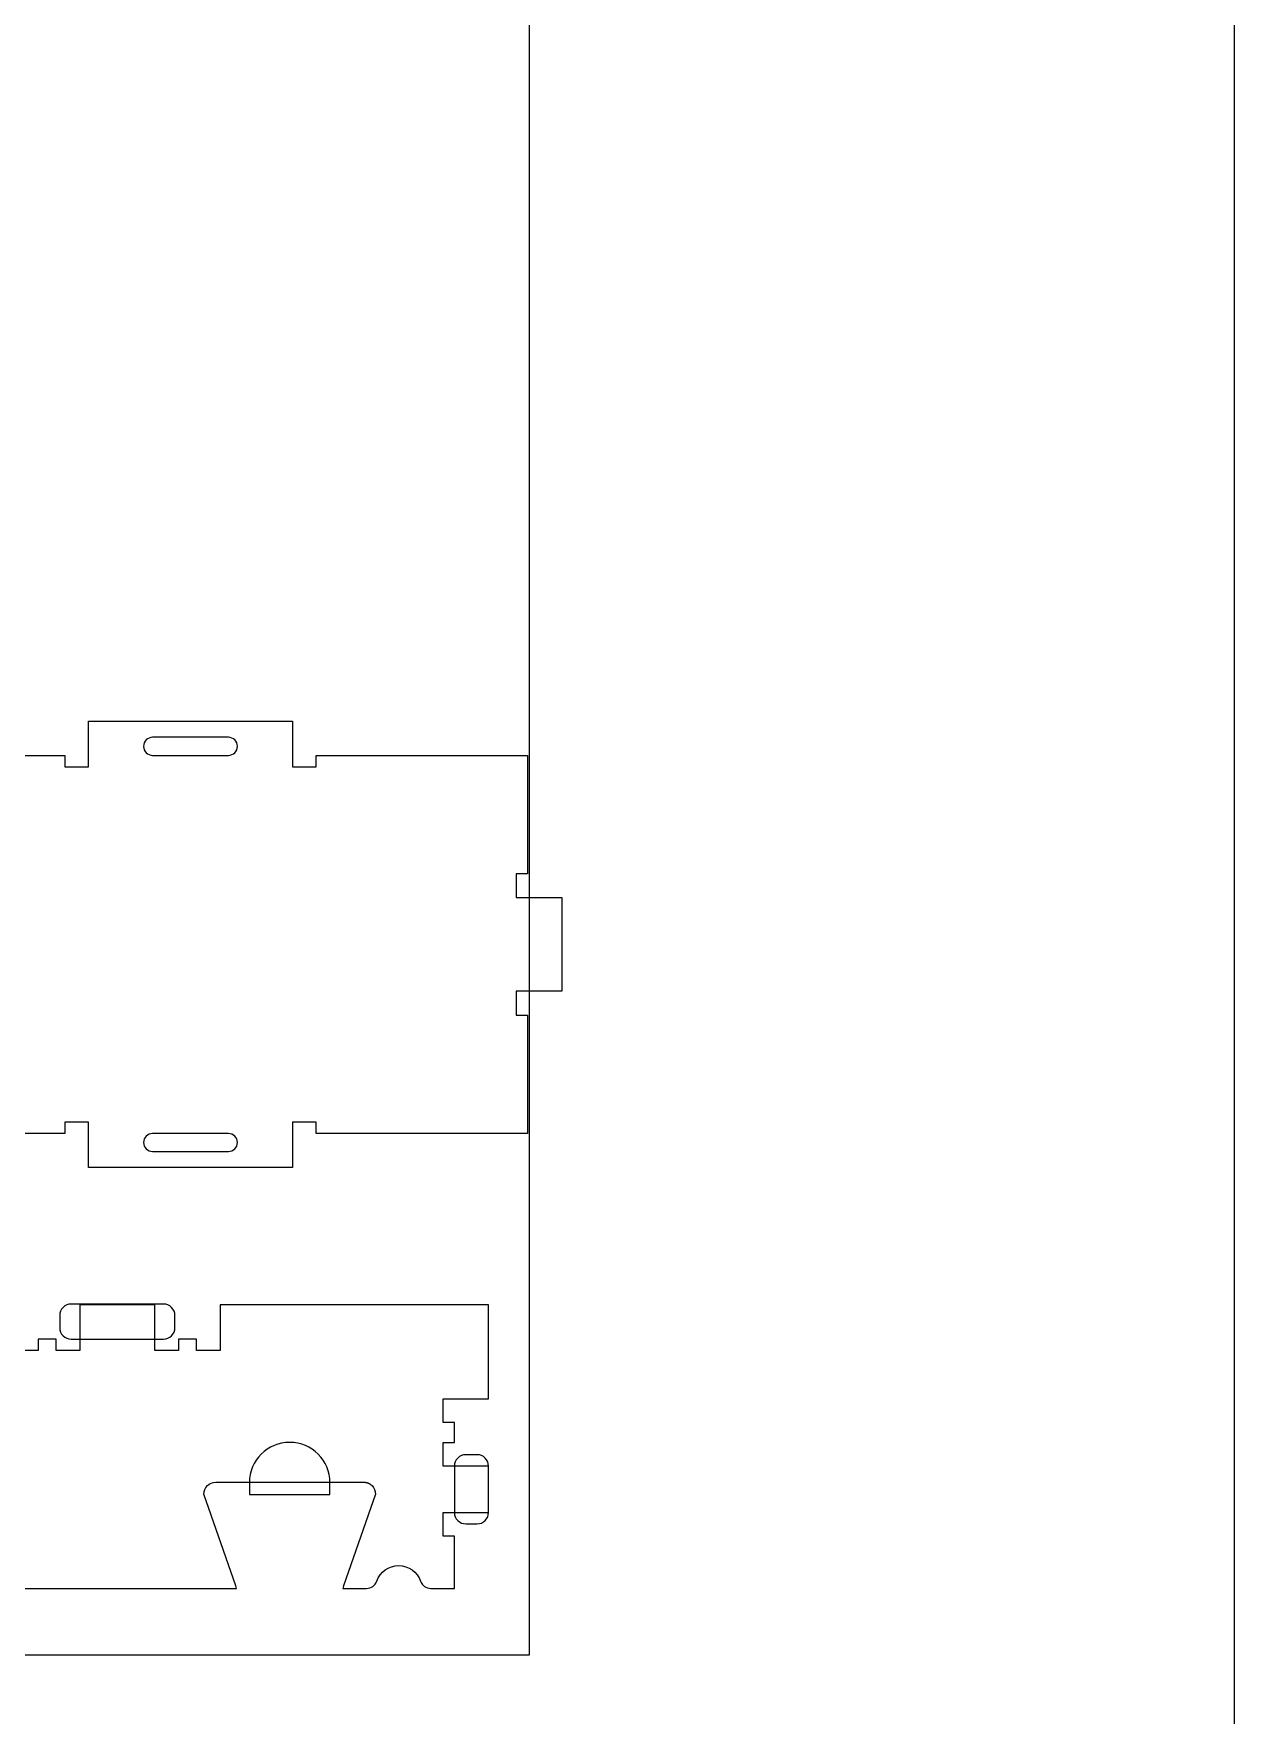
# Model space of a CAD drawing. Extents: x 0 to 4485, y 0 to 8771.
# Drawn here: x 2550 to 3183, y 3731 to 4618 of the extents above; entities that cross this region are included whole.
import ezdxf

# ---------------------------------------------------------------- set-up
doc = ezdxf.new("R2010")
doc.units = 0
for name, color, linetype in [('0_SHEET_SPRUCEPLY_2440X122', 1, 'CONTINUOUS'), ('3_ANYTOOL_CUTTHROUGH_INSID', 4, 'CONTINUOUS'), ('4_ANYTOOL_CUTTHROUGH_OUTSI', 5, 'CONTINUOUS'), ('5_ANYTOOL_HALF_MILL_9MM_IN', 3, 'CONTINUOUS'), ('DONOTCUT', 7, 'CONTINUOUS')]:
    doc.layers.add(name, color=color, linetype=linetype)

msp = doc.modelspace()

# ---------------------------------------------------------------- linework, layer by layer
at = {"layer": '0_SHEET_SPRUCEPLY_2440X122'}
msp.add_lwpolyline([(371.7, 4982.59), (371.7, 3762.59), (2811.7, 3762.59), (2811.7, 4982.59)], close=True, dxfattribs=at)
at = {"layer": '3_ANYTOOL_CUTTHROUGH_INSID', "color": 4}
for points in [[(2652.99, 4237.05, 1), (2652.99, 4246.55), (2612.99, 4246.55, 1), (2612.99, 4237.05)], [(2652.99, 4037.55), (2612.99, 4037.55, 1), (2612.99, 4028.05), (2652.99, 4028.05, 1)]]:
    msp.add_lwpolyline(points, format="xyb", close=True, dxfattribs=at)
at = {"layer": '4_ANYTOOL_CUTTHROUGH_OUTSI', "color": 5}
msp.add_lwpolyline([(2491.24, 4237.05), (2566.74, 4237.05), (2566.74, 4231.05), (2579.24, 4231.05), (2579.24, 4255.05), (2686.74, 4255.05), (2686.74, 4231.05), (2699.24, 4231.05), (2699.24, 4237.05), (2810.74, 4237.05), (2810.74, 4174.55), (2804.74, 4174.55), (2804.74, 4162.05), (2828.74, 4162.05), (2828.74, 4112.55), (2804.74, 4112.55), (2804.74, 4100.05), (2810.74, 4100.05), (2810.74, 4037.55), (2699.24, 4037.55), (2699.24, 4043.55), (2686.74, 4043.55), (2686.74, 4019.55), (2579.24, 4019.55), (2579.24, 4043.55), (2566.74, 4043.55), (2566.74, 4037.55), (2491.24, 4037.55)], dxfattribs=at)
msp.add_lwpolyline([(2518.51, 3797.6), (2657.2, 3797.6, 0.061485), (2656.97, 3798.99), (2640.07, 3847.27), (2640.06, 3847.31), (2640.06, 3847.35), (2640.06, 3847.35, -0.414214), (2646.31, 3853.6), (2724.31, 3853.6), (2724.46, 3853.6), (2724.61, 3853.59), (2724.76, 3853.58), (2724.91, 3853.57), (2725.06, 3853.55), (2725.21, 3853.53), (2725.37, 3853.51), (2725.52, 3853.48), (2725.67, 3853.45), (2725.82, 3853.41), (2725.97, 3853.37), (2726.12, 3853.33), (2726.26, 3853.29), (2726.41, 3853.23), (2726.56, 3853.18), (2726.7, 3853.12), (2726.84, 3853.06), (2726.98, 3853), (2727.12, 3852.93), (2727.26, 3852.86), (2727.4, 3852.78), (2727.53, 3852.7), (2727.66, 3852.62), (2727.79, 3852.54), (2727.92, 3852.45), (2728.04, 3852.36), (2728.16, 3852.27), (2728.28, 3852.17), (2728.4, 3852.08), (2728.51, 3851.98), (2728.62, 3851.87), (2728.73, 3851.77, -0.198912), (2730.56, 3847.35), (2730.56, 3847.31), (2730.54, 3847.27), (2713.65, 3798.99), (2713.65, 3798.99, 0.061485), (2713.41, 3797.6), (2725.81, 3797.6, 0.317837), (2731.23, 3801.43, -0.707107), (2754.33, 3801.43, 0.317837), (2759.75, 3797.6), (2772.16, 3797.6), (2772.16, 3825.1), (2766.16, 3825.1), (2766.16, 3837.6), (2790.16, 3837.6), (2790.16, 3862.1), (2766.16, 3862.1), (2766.16, 3874.6), (2772.16, 3874.6), (2772.16, 3885.1), (2766.16, 3885.1), (2766.16, 3897.6), (2790.16, 3897.6), (2790.16, 3947.1), (2648.66, 3947.1), (2648.66, 3923.35), (2648.66, 3923.1), (2636.16, 3923.1), (2636.16, 3929.1), (2626.66, 3929.1), (2626.66, 3923.1), (2614.16, 3923.1), (2614.16, 3923.35), (2614.16, 3947.1), (2574.66, 3947.1), (2574.66, 3923.35), (2574.66, 3923.1), (2562.16, 3923.1), (2562.16, 3929.1), (2552.66, 3929.1), (2552.66, 3923.1), (2540.16, 3923.1)], format="xyb", dxfattribs=at)
at = {"layer": '5_ANYTOOL_HALF_MILL_9MM_IN'}
for points in [[(2570.03, 3947.6, 0.414214), (2564.03, 3941.6), (2564.03, 3935.1, 0.414214), (2570.03, 3929.1), (2618.78, 3929.1, 0.414214), (2624.78, 3935.1), (2624.78, 3941.6, 0.414214), (2618.78, 3947.6)], [(2706.56, 3853.35, 1), (2664.06, 3853.35), (2664.06, 3853.1), (2664.06, 3847.1), (2706.56, 3847.1), (2706.56, 3853.1), (2706.56, 3853.35)], [(2778.16, 3868.1, 0.414214), (2772.16, 3862.1), (2772.16, 3837.6, 0.414214), (2778.16, 3831.6), (2784.16, 3831.6, 0.414214), (2790.16, 3837.6), (2790.16, 3862.1, 0.414214), (2784.16, 3868.1)]]:
    msp.add_lwpolyline(points, format="xyb", close=True, dxfattribs=at)
at = {"layer": 'DONOTCUT'}
msp.add_lwpolyline([(0, 0), (3183.41, 0), (3183.41, 5593.43), (0, 5593.43)], close=True, dxfattribs=at)

doc.saveas('drawing.dxf')
